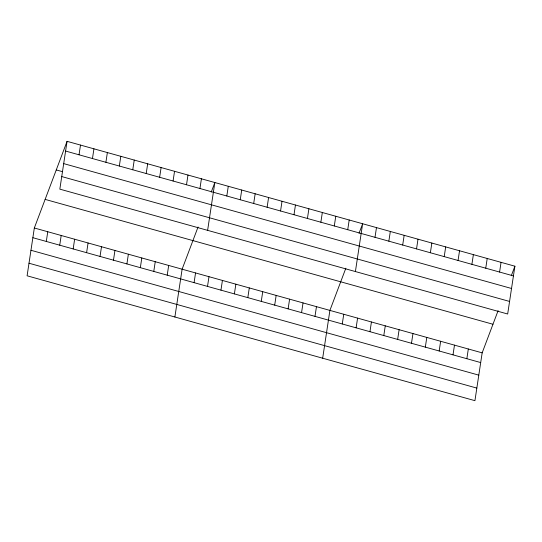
<?xml version="1.0" encoding="UTF-8"?>
<svg xmlns="http://www.w3.org/2000/svg" width="542" height="542" viewBox="0 0 542 542"><rect width="100%" height="100%" fill="white"/><g stroke="black" fill="none" stroke-linecap="round" stroke-linejoin="round"><path stroke-width="0.81" d="M67.066 141.333L59.837 189.144L507.671 314.008L514.9 266.203L67.066 141.333L34.329 227.992L27.1 275.797L474.934 400.667L482.163 352.856L498.105 310.661M46.294 241.447L47.764 231.739M59.728 245.194L61.199 235.485M79.03 154.795L80.501 145.08M73.17 248.941L74.633 239.232M92.465 158.542L93.935 148.826M86.605 252.687L88.068 242.979M105.9 162.288L107.37 152.573M100.04 256.434L101.503 246.718M119.335 166.028L120.805 156.32M113.474 260.18L114.938 250.465M132.77 169.775L134.24 160.066M126.909 263.927L128.373 254.212M146.204 173.521L147.675 163.813M140.344 267.673L141.808 257.958M159.639 177.268L161.109 167.559M153.779 271.42L155.242 261.705M173.074 181.014L174.544 171.306M167.214 275.16L168.684 265.451M186.509 184.761L187.979 175.052M174.883 317.002L182.119 269.198L198.054 227.003M199.944 188.508L201.414 178.792M194.083 282.653L195.554 272.944M207.62 230.35L214.849 182.539L211.251 192.071M207.518 286.4L208.988 276.691M226.82 196.001L228.284 186.285M220.953 290.146L222.423 280.438M240.255 199.747L241.718 190.032M234.388 293.893L235.858 284.177M253.69 203.494L255.153 193.779M247.823 297.639L249.293 287.924M267.125 207.234L268.588 197.525M261.258 301.386L262.728 291.671M280.56 210.98L282.023 201.272M274.692 305.132L276.163 295.417M293.994 214.727L295.458 205.018M288.127 308.879L289.597 299.164M307.429 218.473L308.893 208.765M301.562 312.626L303.032 302.91M320.864 222.22L322.334 212.511M314.997 316.365L316.467 306.657M334.299 225.967L335.769 216.258M322.673 358.208L329.902 310.403L345.843 268.209M347.734 229.713L349.204 219.998M342.273 323.974L343.743 314.265M355.403 271.556L362.639 223.744L359.034 233.277M356.114 327.835L357.584 318.12M375.01 237.315L376.48 227.606M369.956 331.69L371.426 321.982M388.851 241.176L390.321 231.468M383.804 335.552L385.267 325.844M402.692 245.038L404.163 235.323M397.645 339.414L399.115 329.699M416.534 248.893L418.004 239.185M411.486 343.269L412.957 333.56M430.375 252.755L431.845 243.046M425.328 347.131L426.798 337.415M444.223 256.617L445.687 246.901M439.169 350.992L440.639 341.277M458.065 260.472L459.535 250.763M453.01 354.847L454.481 345.139M471.906 264.333L473.376 254.625M466.852 358.709L468.322 348.994M485.747 268.195L487.217 258.48M499.588 272.05L501.059 262.342M511.302 275.736L514.9 266.203M65.596 151.049L513.43 275.912M63.692 163.616L511.533 288.486M56.26 169.931L62.587 171.692M61.734 176.57L509.568 301.44M45.135 199.395L492.969 324.258M34.329 227.992L482.163 352.856M32.859 237.701L480.693 362.571M30.962 250.275L478.796 375.139M29.004 263.229L476.838 388.092"/></g></svg>
